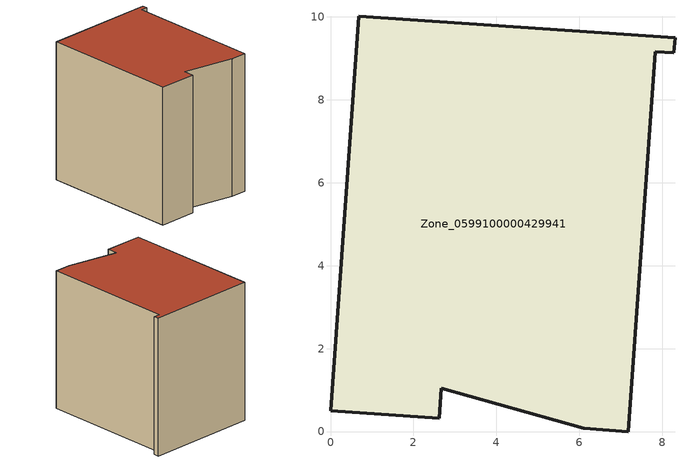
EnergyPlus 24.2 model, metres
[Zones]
Zone_0599100000429941
 floor ground (C_G): 7.18,0 6.11,0.07 2.67,1.05 2.62,0.32 0,0.5 0.68,10.01 8.31,9.5 8.28,9.13 7.83,9.16 z7.54
 wall outside (C_F): 8.28,9.13 8.31,9.5 0.68,10.01 0,0.5 2.62,0.32 2.67,1.05 6.11,0.07 7.18,0 7.83,9.16 8.28,9.13 z7.54:17.04
 roof outside (C_R): 6.11,0.07 7.18,0 7.83,9.16 8.28,9.13 8.31,9.5 0.68,10.01 0,0.5 2.62,0.32 2.67,1.05 z17.04
[BUILDING]
Pand.0599100000429941: North Axis=0; Terrain=City; Loads Convergence Tolerance Value=0.04; Temperature Convergence Tolerance Value=0.4; Solar Distribution=FullExterior; Maximum Number of Warmup Days=25; Minimum Number of Warmup Days=1
[Site:Location]
Rotterdam.The.Hague.AP_ZH_NLD Design_Conditions: Latitude=51.96; Longitude=4.45; Time Zone=1; Elevation=-4.5
[SITE:GROUNDTEMPERATURE:BUILDINGSURFACE]
18, 18, 18, 18, 18, 18, 18, 18, 18, 18, 18, 18
[MATERIAL] Thermal Absorptance=0.9; Solar Absorptance=0.7; Visible Absorptance=0.7
Name | Roughness | Thickness | Conductivity | Density | Specific Heat
G.TI.2006-2014 | MediumSmooth | 0.15 | 0.06 | 540 | 1210
F.TI.2006-2014 | Rough | 0.3 | 0.12 | 1920 | 840
R.TI.2006-2014 | MediumRough | 0.2 | 0.08 | 1500 | 1000
[CONSTRUCTION]
C_G: G.TI.2006-2014
C_F: F.TI.2006-2014
C_R: R.TI.2006-2014
[ZONE]
Zone_0599100000429941: Type=1; Multiplier=1; Ceiling Height=Autocalculate; Volume=Autocalculate; Floor Area=autocalculate; Part of Total Floor Area=Yes
[ZONEINFILTRATION:DESIGNFLOWRATE]
Infil_Zone_0599100000429941: Zone or ZoneList or Space or SpaceList=Zone_0599100000429941; Schedule=AlwaysOn; Design Flow Rate Calculation Method=Flow/Area; Flow Rate per Floor Area=0.0015; Constant Term Coefficient=1; Temperature Term Coefficient=0; Velocity Term Coefficient=0; Velocity Squared Term Coefficient=0
[HVACTEMPLATE:ZONE:IDEALLOADSAIRSYSTEM]
Zone_0599100000429941: Maximum Heating Supply Air Temperature=50; Minimum Cooling Supply Air Temperature=13; Maximum Heating Supply Air Humidity Ratio=0.0156; Minimum Cooling Supply Air Humidity Ratio=0.0077; Heating Limit=NoLimit; Cooling Limit=NoLimit; Dehumidification Control Type=ConstantSensibleHeatRatio; Cooling Sensible Heat Ratio=0.7; Dehumidification Setpoint=60; Humidification Control Type=None; Humidification Setpoint=30; Outdoor Air Method=None; Outdoor Air Flow Rate per Person=0.00944; Outdoor Air Flow Rate per Zone Floor Area=0; Outdoor Air Flow Rate per Zone=0; Demand Controlled Ventilation Type=None; Outdoor Air Economizer Type=NoEconomizer; Heat Recovery Type=None; Sensible Heat Recovery Effectiveness=0.7; Latent Heat Recovery Effectiveness=0.65
[ZONECONTROL:THERMOSTAT]
ThermostatControl_Zone_0599100000429941: Zone or ZoneList=Zone_0599100000429941; Control Type Schedule=DualSetpointControlType; Control 1=Thermostat_Zone_0599100000429941; Temperature Difference Between Cutout And Setpoint=0
[THERMOSTATSETPOINT:DUALSETPOINT]
Thermostat_Zone_0599100000429941: Heating Setpoint Temperature Schedule=HeatingSetpoint_Zone_0599100000429941; Cooling Setpoint Temperature Schedule=CoolingSetpoint_Zone_0599100000429941
[SCHEDULE:COMPACT]
HeatingSetpoint_Zone_0599100000429941: Through: 12/31, For: AllDays, Until: 24:00, 21
CoolingSetpoint_Zone_0599100000429941: Through: 12/31, For: AllDays, Until: 24:00, 24
DualSetpointControlType: Through: 12/31, For: AllDays, Until: 24:00, 4
AlwaysOn: Through: 12/31, For: AllDays, Until: 24:00, 1
